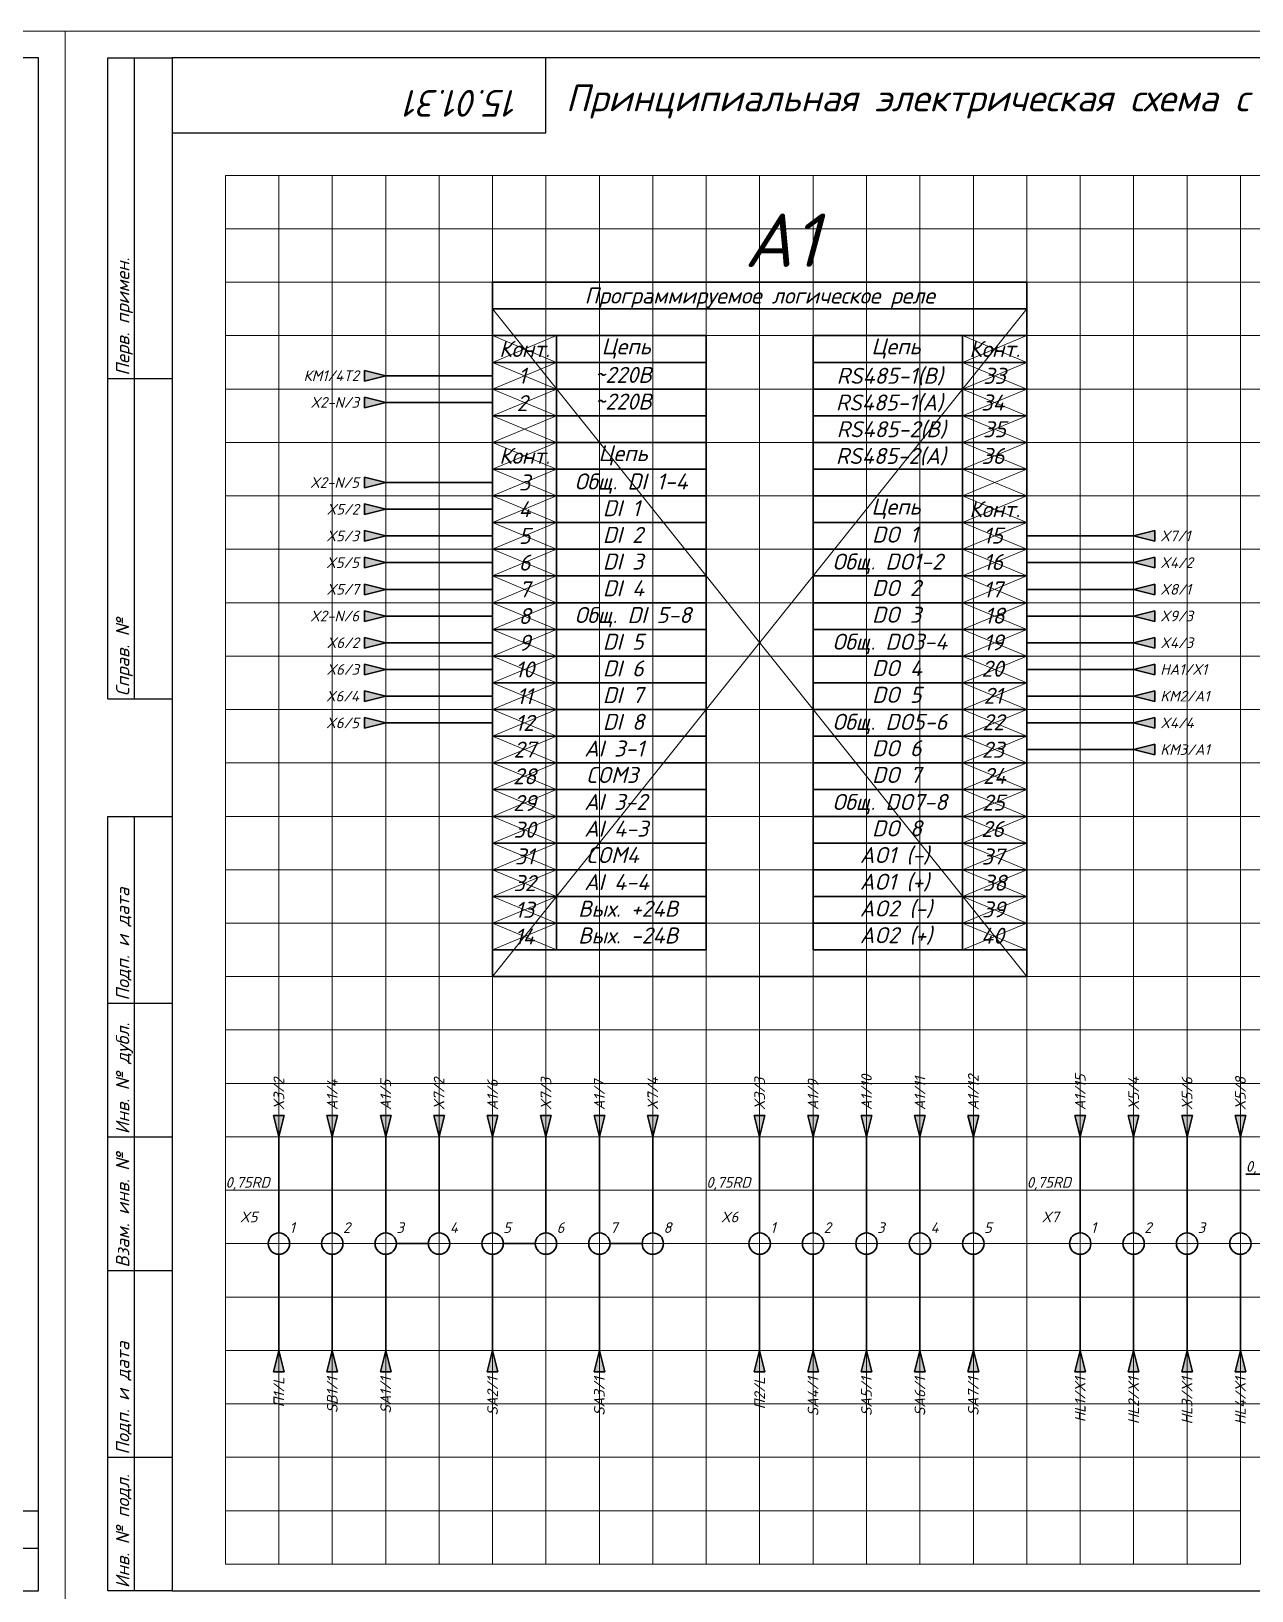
# Model space of a CAD drawing. Header units: millimetres. Extents: x 0 to 53000, y -591 to 24400.
# Drawn here: x 6733.6 to 6962.1, y 305 to 597 of the extents above; entities that cross this region are included whole.
import ezdxf
from ezdxf.enums import TextEntityAlignment as Align

# ---------------------------------------------------------------- set-up
doc = ezdxf.new("R2010")
doc.units = ezdxf.units.MM
for name, color, linetype, lineweight in [('4', 4, 'Continuous', 15), ('Основная', 7, 'Continuous', 30), ('Тонкая для кабелей', 7, 'Continuous', 15)]:
    doc.layers.add(name, color=color, linetype=linetype, lineweight=lineweight)
doc.layers.add('Привязки', color=2, linetype='Continuous', lineweight=0, plot=False, transparency=0.8)
doc.layers.add('рамка', color=253, linetype='Continuous', lineweight=5, transparency=0.8)
doc.styles.add('текст', font='isocpeui.ttf')

# ---------------------------------------------------------------- blocks, each defined once
blk = doc.blocks.new('*U110')
for p, q in [((8, 232), (8, 292)), ((8, 292), (20, 292)), ((13, 232), (13, 292)), ((90, 278), (90, 292)), ((90, 292), (90, 292)), ((90, 292), (90, 292)), ((90, 292), (90, 292)), ((90, 292), (90, 292)), ((90, 292), (90, 292)), ((20, 278), (90, 278)), ((8, 232), (20, 232)), ((8, 172), (8, 232)), ((13, 172), (13, 232)), ((8, 172), (20, 172)), ((8, 115), (8, 150)), ((8, 150), (20, 150)), ((13, 115), (13, 150)), ((8, 90), (8, 115)), ((8, 115), (20, 115)), ((13, 90), (13, 115)), ((8, 65), (8, 90)), ((8, 90), (20, 90)), ((13, 65), (13, 90)), ((8, 30), (8, 65)), ((8, 65), (20, 65)), ((13, 30), (13, 65)), ((8, 5), (8, 30)), ((8, 30), (20, 30)), ((13, 5), (13, 30)), ((230, 20), (415, 20)), ((415, 20), (415, 20)), ((415, 20), (415, 20)), ((405, 13), (415, 13)), ((20, 5), (8, 5)), ((415, 5), (415, 5)), ((415, 5), (415, 5)), ((415, 5), (415, 5)), ((415, 5), (415, 5)), ((415, 5), (415, 5)), ((415, 5), (415, 5)), ((415, 5), (415, 5))]:
    blk.add_line(p, q)
blk.add_lwpolyline([(20, 5), (415, 5), (415, 292), (20, 292)], close=True)
at = {"layer": '4'}
blk.add_line((415, 5), (415, 5), dxfattribs=at)
blk.add_line((415, 5), (415, 5), dxfattribs=at)
blk.add_line((415, 5), (415, 5), dxfattribs=at)
blk.add_line((415, 5), (415, 5), dxfattribs=at)
blk.add_line((415, 5), (415, 5), dxfattribs=at)
blk.add_line((415, 5), (415, 5), dxfattribs=at)
blk.add_line((415, 5), (415, 5), dxfattribs=at)
blk.add_line((415, 5), (415, 5), dxfattribs=at)
blk.add_line((415, 5), (415, 5), dxfattribs=at)
at = {"layer": 'Привязки'}
blk.add_lwpolyline([(0, 0), (420, 0), (420, 297), (0, 297)], close=True, dxfattribs=at)
at = {"layer": 'рамка'}
blk.add_lwpolyline([(0, 297), (420, 297), (420, 0), (0, 0)], close=True, dxfattribs=at)
at = {"style": 'текст'}
for s, p in [('Перв. примен.', (12, 232.5)), ('Справ. №', (12, 172.5)), ('Подп. и дата', (12, 115.5)), ('Инв. № дубл.', (12, 90.5)), ('Взам. инв. №', (12, 65.5)), ('Подп. и дата', (12, 30.5)), ('Инв. № подл.', (12, 5.5))]:
    blk.add_text(s, height=2.5, rotation=90, dxfattribs=at).set_placement(p)
for s in ['Разраб.', 'Пров.', 'Т.контр.', 'Н.контр.', 'Утв.', 'Лит.', 'Масса', 'Масштаб', 'Листов']:
    blk.add_text(s, height=0.0000135, dxfattribs=at).set_placement((415, 5))
for tag, p, height in [('12', (90, 292), 0.00000373), ('13', (90, 292), 0.00000373), ('27', (90, 292), 0.00000522), ('29', (105, 249), 3.5), ('ИЗМ2', (230.5, 16), 2.5), ('ЛИСТИЗМ2', (237.5, 16), 2.5), ('№ДОКУМИЗМ2', (247.5, 16), 2.5), ('28', (415, 20), 0.0000438), ('ОБОЗНАЧЕНИЕ', (300, 11), 5), ('ИЗМ1', (230.5, 11), 2.5), ('ЛИСТИЗМ1', (237.5, 11), 2.5), ('№ДОКУМИЗМ1', (247.5, 11), 2.5), ('ПОДПИЗМ1', (270.5, 11), 2.5), ('ДАТАИЗМ1', (285.5, 11), 2.5), ('ДАТАНКОНТР', (285.5, 11), 2.5), ('ДАТАУТВ', (285.5, 6), 2.5), ('РАЗРАБ', (415, 5), 0.0000135), ('ЛИСТОВ', (415, 5), 0.0000135), ('ПРОВ', (415, 5), 0.0000135), ('ТКОНТР', (415, 5), 0.0000135), ('НКОНТР', (415, 5), 0.0000135), ('УТВ', (415, 5), 0.0000135), ('10', (415, 5), 0.0000135), ('11', (415, 5), 0.0000135), ('ПОДПИЗМ2', (415, 5), 0.0000135), ('ДАТАИЗМ2', (415, 5), 0.0000135), ('ИЗМ3', (415, 5), 0.0000135), ('ЛИСТИЗМ3', (415, 5), 0.0000135), ('№ДОКУМИЗМ3', (415, 5), 0.0000135), ('ПОДПИЗМ3', (415, 5), 0.0000135), ('ДАТАИЗМ3', (415, 5), 0.0000135), ('ИЗМ4', (415, 5), 0.0000135), ('ЛИСТИЗМ4', (415, 5), 0.0000135), ('№ДОКУМИЗМ4', (415, 5), 0.0000135), ('ПОДПИЗМ4', (415, 5), 0.0000135), ('ДАТАИЗМ4', (415, 5), 0.0000135), ('ДАТАРАЗРАБ', (415, 5), 0.0000135), ('ДАТАПРОВ', (415, 5), 0.0000135), ('ДАТАТКОНТР', (415, 5), 0.0000135)]:
    blk.add_attdef(tag, p, '', height=height, dxfattribs=at)
for tag, p, height, rotation in [('ОБОЗНАЧЕНИЕ-ВЕРХ', (85, 286), 3.5, 180), ('ПРИМЕНЯЕМОСТЬ', (19, 232.5), 2.5, 90), ('СПРАВ№', (19, 172.5), 2.5, 90), ('ДАТАУЧЁТАДУБЛ', (19, 115.5), 2.5, 90), ('ИНВ№ДУБЛ', (19, 90.5), 2.5, 90), ('ВЗАМИНВ№', (19, 65.5), 2.5, 90), ('ДАТАУЧЁТА', (19, 30.5), 2.5, 90), ('ИНВ№ПОДЛ', (19, 5.5), 2.5, 90)]:
    blk.add_attdef(tag, p, '', height=height, rotation=rotation, dxfattribs=at)
blk.add_attdef('30', text='', height=5, dxfattribs=at).set_placement((355, 34), align=Align.MIDDLE)
for tag, height, p in [('ЛИСТ', 2.5, (410, 9)), ('НАИМЕНОВАНИЕ1', 0.000027, (415, 5)), ('НАИМЕНОВАНИЕ2', 0.0000189, (415, 5)), ('НАИМЕНОВАНИЕ3', 0.0000189, (415, 5)), ('НАИМЕНОВАНИЕ4', 0.0000135, (415, 5)), ('МАССА', 0.0000189, (415, 5)), ('МАСШТАБ', 0.0000189, (415, 5)), ('МАТЕРИАЛ1', 0.0000135, (415, 5)), ('МАТЕРИАЛ2', 0.0000135, (415, 5)), ('МАТЕРИАЛ3', 0.0000135, (415, 5)), ('ПРЕДПРИЯТИЕ1', 0.0000189, (415, 5)), ('ПРЕДПРИЯТИЕ2', 0.0000189, (415, 5)), ('ПРЕДПРИЯТИЕ3', 0.0000189, (415, 5))]:
    blk.add_attdef(tag, text='', height=height, dxfattribs=at).set_placement(p, align=Align.CENTER)
for tag in ['ЛИТЕРА', 'ЛИТЕРА2', 'ЛИТЕРА3']:
    blk.add_attdef(tag, text='', height=0.0000135, dxfattribs=at).set_placement((415, 5), align=Align.RIGHT)
for tag in ['ИНДЕКС', 'ИНДЕКС2', 'ИНДЕКС3']:
    blk.add_attdef(tag, text='', height=0.0000135, dxfattribs=at).set_placement((415, 5), align=Align.TOP_LEFT)

msp = doc.modelspace()

# ---------------------------------------------------------------- hatches: boundary and pattern name
at = {"layer": 'Основная'}
h = msp.add_hatch(color=256, dxfattribs=at)
h.dxf.hatch_style = 1
h.paths.add_polyline_path([(6800, 532.5), (6796, 533.5), (6796, 532.5)])
h.paths.add_polyline_path([(6800, 532.5), (6796, 532.5), (6796, 531.5)])
h = msp.add_hatch(color=256, dxfattribs=at)
h.dxf.hatch_style = 1
h.paths.add_polyline_path([(6800, 527.5), (6796, 528.5), (6796, 527.5)])
h.paths.add_polyline_path([(6800, 527.5), (6796, 527.5), (6796, 526.5)])
h = msp.add_hatch(color=256, dxfattribs=at)
h.dxf.hatch_style = 1
h.paths.add_polyline_path([(6800, 512.5), (6796, 513.5), (6796, 512.5)])
h.paths.add_polyline_path([(6800, 512.5), (6796, 512.5), (6796, 511.5)])
h = msp.add_hatch(color=256, dxfattribs=at)
h.dxf.hatch_style = 1
h.paths.add_polyline_path([(6800, 507.5), (6796, 508.5), (6796, 507.5)])
h.paths.add_polyline_path([(6800, 507.5), (6796, 507.5), (6796, 506.5)])
h = msp.add_hatch(color=256, dxfattribs=at)
h.dxf.hatch_style = 1
h.paths.add_polyline_path([(6800, 502.5), (6796, 503.5), (6796, 502.5)])
h.paths.add_polyline_path([(6800, 502.5), (6796, 502.5), (6796, 501.5)])
h = msp.add_hatch(color=256, dxfattribs=at)
h.dxf.hatch_style = 1
h.paths.add_polyline_path([(6940, 502.5), (6944, 503.5), (6944, 502.5)])
h.paths.add_polyline_path([(6940, 502.5), (6944, 502.5), (6944, 501.5)])
h = msp.add_hatch(color=256, dxfattribs=at)
h.dxf.hatch_style = 1
h.paths.add_polyline_path([(6800, 497.5), (6796, 498.5), (6796, 497.5)])
h.paths.add_polyline_path([(6800, 497.5), (6796, 497.5), (6796, 496.5)])
h = msp.add_hatch(color=256, dxfattribs=at)
h.dxf.hatch_style = 1
h.paths.add_polyline_path([(6940, 497.5), (6944, 498.5), (6944, 497.5)])
h.paths.add_polyline_path([(6940, 497.5), (6944, 497.5), (6944, 496.5)])
h = msp.add_hatch(color=256, dxfattribs=at)
h.dxf.hatch_style = 1
h.paths.add_polyline_path([(6800, 492.5), (6796, 493.5), (6796, 492.5)])
h.paths.add_polyline_path([(6800, 492.5), (6796, 492.5), (6796, 491.5)])
h = msp.add_hatch(color=256, dxfattribs=at)
h.dxf.hatch_style = 1
h.paths.add_polyline_path([(6940, 492.5), (6944, 493.5), (6944, 492.5)])
h.paths.add_polyline_path([(6940, 492.5), (6944, 492.5), (6944, 491.5)])
h = msp.add_hatch(color=256, dxfattribs=at)
h.dxf.hatch_style = 1
h.paths.add_polyline_path([(6800, 487.5), (6796, 488.5), (6796, 487.5)])
h.paths.add_polyline_path([(6800, 487.5), (6796, 487.5), (6796, 486.5)])
h = msp.add_hatch(color=256, dxfattribs=at)
h.dxf.hatch_style = 1
h.paths.add_polyline_path([(6940, 487.5), (6944, 488.5), (6944, 487.5)])
h.paths.add_polyline_path([(6940, 487.5), (6944, 487.5), (6944, 486.5)])
h = msp.add_hatch(color=256, dxfattribs=at)
h.dxf.hatch_style = 1
h.paths.add_polyline_path([(6800, 482.5), (6796, 483.5), (6796, 482.5)])
h.paths.add_polyline_path([(6800, 482.5), (6796, 482.5), (6796, 481.5)])
h = msp.add_hatch(color=256, dxfattribs=at)
h.dxf.hatch_style = 1
h.paths.add_polyline_path([(6940, 482.5), (6944, 483.5), (6944, 482.5)])
h.paths.add_polyline_path([(6940, 482.5), (6944, 482.5), (6944, 481.5)])
h = msp.add_hatch(color=256, dxfattribs=at)
h.dxf.hatch_style = 1
h.paths.add_polyline_path([(6800, 477.5), (6796, 478.5), (6796, 477.5)])
h.paths.add_polyline_path([(6800, 477.5), (6796, 477.5), (6796, 476.5)])
h = msp.add_hatch(color=256, dxfattribs=at)
h.dxf.hatch_style = 1
h.paths.add_polyline_path([(6940, 477.5), (6944, 478.5), (6944, 477.5)])
h.paths.add_polyline_path([(6940, 477.5), (6944, 477.5), (6944, 476.5)])
h = msp.add_hatch(color=256, dxfattribs=at)
h.dxf.hatch_style = 1
h.paths.add_polyline_path([(6800, 472.5), (6796, 473.5), (6796, 472.5)])
h.paths.add_polyline_path([(6800, 472.5), (6796, 472.5), (6796, 471.5)])
h = msp.add_hatch(color=256, dxfattribs=at)
h.dxf.hatch_style = 1
h.paths.add_polyline_path([(6940, 472.5), (6944, 473.5), (6944, 472.5)])
h.paths.add_polyline_path([(6940, 472.5), (6944, 472.5), (6944, 471.5)])
h = msp.add_hatch(color=256, dxfattribs=at)
h.dxf.hatch_style = 1
h.paths.add_polyline_path([(6800, 467.5), (6796, 468.5), (6796, 467.5)])
h.paths.add_polyline_path([(6800, 467.5), (6796, 467.5), (6796, 466.5)])
h = msp.add_hatch(color=256, dxfattribs=at)
h.dxf.hatch_style = 1
h.paths.add_polyline_path([(6940, 467.5), (6944, 468.5), (6944, 467.5)])
h.paths.add_polyline_path([(6940, 467.5), (6944, 467.5), (6944, 466.5)])
h = msp.add_hatch(color=256, dxfattribs=at)
h.dxf.hatch_style = 1
h.paths.add_polyline_path([(6940, 462.5), (6944, 463.5), (6944, 462.5)])
h.paths.add_polyline_path([(6940, 462.5), (6944, 462.5), (6944, 461.5)])
h = msp.add_hatch(color=256, dxfattribs=at)
h.dxf.hatch_style = 1
h.paths.add_polyline_path([(6780, 390), (6781, 394), (6780, 394)])
h.paths.add_polyline_path([(6780, 390), (6780, 394), (6779, 394)])
h = msp.add_hatch(color=256, dxfattribs=at)
h.dxf.hatch_style = 1
h.paths.add_polyline_path([(6790, 390), (6791, 394), (6790, 394)])
h.paths.add_polyline_path([(6790, 390), (6790, 394), (6789, 394)])
h = msp.add_hatch(color=256, dxfattribs=at)
h.dxf.hatch_style = 1
h.paths.add_polyline_path([(6800, 390), (6801, 394), (6800, 394)])
h.paths.add_polyline_path([(6800, 390), (6800, 394), (6799, 394)])
h = msp.add_hatch(color=256, dxfattribs=at)
h.dxf.hatch_style = 1
h.paths.add_polyline_path([(6810, 390), (6811, 394), (6810, 394)])
h.paths.add_polyline_path([(6810, 390), (6810, 394), (6809, 394)])
h = msp.add_hatch(color=256, dxfattribs=at)
h.dxf.hatch_style = 1
h.paths.add_polyline_path([(6820, 390), (6821, 394), (6820, 394)])
h.paths.add_polyline_path([(6820, 390), (6820, 394), (6819, 394)])
h = msp.add_hatch(color=256, dxfattribs=at)
h.dxf.hatch_style = 1
h.paths.add_polyline_path([(6830, 390), (6831, 394), (6830, 394)])
h.paths.add_polyline_path([(6830, 390), (6830, 394), (6829, 394)])
h = msp.add_hatch(color=256, dxfattribs=at)
h.dxf.hatch_style = 1
h.paths.add_polyline_path([(6840, 390), (6841, 394), (6840, 394)])
h.paths.add_polyline_path([(6840, 390), (6840, 394), (6839, 394)])
h = msp.add_hatch(color=256, dxfattribs=at)
h.dxf.hatch_style = 1
h.paths.add_polyline_path([(6850, 390), (6851, 394), (6850, 394)])
h.paths.add_polyline_path([(6850, 390), (6850, 394), (6849, 394)])
h = msp.add_hatch(color=256, dxfattribs=at)
h.dxf.hatch_style = 1
h.paths.add_polyline_path([(6870, 390), (6871, 394), (6870, 394)])
h.paths.add_polyline_path([(6870, 390), (6870, 394), (6869, 394)])
h = msp.add_hatch(color=256, dxfattribs=at)
h.dxf.hatch_style = 1
h.paths.add_polyline_path([(6880, 390), (6881, 394), (6880, 394)])
h.paths.add_polyline_path([(6880, 390), (6880, 394), (6879, 394)])
h = msp.add_hatch(color=256, dxfattribs=at)
h.dxf.hatch_style = 1
h.paths.add_polyline_path([(6890, 390), (6891, 394), (6890, 394)])
h.paths.add_polyline_path([(6890, 390), (6890, 394), (6889, 394)])
h = msp.add_hatch(color=256, dxfattribs=at)
h.dxf.hatch_style = 1
h.paths.add_polyline_path([(6900, 390), (6901, 394), (6900, 394)])
h.paths.add_polyline_path([(6900, 390), (6900, 394), (6899, 394)])
h = msp.add_hatch(color=256, dxfattribs=at)
h.dxf.hatch_style = 1
h.paths.add_polyline_path([(6910, 390), (6911, 394), (6910, 394)])
h.paths.add_polyline_path([(6910, 390), (6910, 394), (6909, 394)])
h = msp.add_hatch(color=256, dxfattribs=at)
h.dxf.hatch_style = 1
h.paths.add_polyline_path([(6930, 390), (6931, 394), (6930, 394)])
h.paths.add_polyline_path([(6930, 390), (6930, 394), (6929, 394)])
h = msp.add_hatch(color=256, dxfattribs=at)
h.dxf.hatch_style = 1
h.paths.add_polyline_path([(6940, 390), (6941, 394), (6940, 394)])
h.paths.add_polyline_path([(6940, 390), (6940, 394), (6939, 394)])
h = msp.add_hatch(color=256, dxfattribs=at)
h.dxf.hatch_style = 1
h.paths.add_polyline_path([(6950, 390), (6951, 394), (6950, 394)])
h.paths.add_polyline_path([(6950, 390), (6950, 394), (6949, 394)])
h = msp.add_hatch(color=256, dxfattribs=at)
h.dxf.hatch_style = 1
h.paths.add_polyline_path([(6960, 390), (6961, 394), (6960, 394)])
h.paths.add_polyline_path([(6960, 390), (6960, 394), (6959, 394)])
h = msp.add_hatch(color=256, dxfattribs=at)
h.dxf.hatch_style = 1
h.paths.add_polyline_path([(6780, 350), (6779, 346), (6780, 346)])
h.paths.add_polyline_path([(6780, 350), (6780, 346), (6781, 346)])
h = msp.add_hatch(color=256, dxfattribs=at)
h.dxf.hatch_style = 1
h.paths.add_polyline_path([(6790, 350), (6789, 346), (6790, 346)])
h.paths.add_polyline_path([(6790, 350), (6790, 346), (6791, 346)])
h = msp.add_hatch(color=256, dxfattribs=at)
h.dxf.hatch_style = 1
h.paths.add_polyline_path([(6800, 350), (6799, 346), (6800, 346)])
h.paths.add_polyline_path([(6800, 350), (6800, 346), (6801, 346)])
h = msp.add_hatch(color=256, dxfattribs=at)
h.dxf.hatch_style = 1
h.paths.add_polyline_path([(6820, 350), (6819, 346), (6820, 346)])
h.paths.add_polyline_path([(6820, 350), (6820, 346), (6821, 346)])
h = msp.add_hatch(color=256, dxfattribs=at)
h.dxf.hatch_style = 1
h.paths.add_polyline_path([(6840, 350), (6839, 346), (6840, 346)])
h.paths.add_polyline_path([(6840, 350), (6840, 346), (6841, 346)])
h = msp.add_hatch(color=256, dxfattribs=at)
h.dxf.hatch_style = 1
h.paths.add_polyline_path([(6870, 350), (6869, 346), (6870, 346)])
h.paths.add_polyline_path([(6870, 350), (6870, 346), (6871, 346)])
h = msp.add_hatch(color=256, dxfattribs=at)
h.dxf.hatch_style = 1
h.paths.add_polyline_path([(6880, 350), (6879, 346), (6880, 346)])
h.paths.add_polyline_path([(6880, 350), (6880, 346), (6881, 346)])
h = msp.add_hatch(color=256, dxfattribs=at)
h.dxf.hatch_style = 1
h.paths.add_polyline_path([(6890, 350), (6889, 346), (6890, 346)])
h.paths.add_polyline_path([(6890, 350), (6890, 346), (6891, 346)])
h = msp.add_hatch(color=256, dxfattribs=at)
h.dxf.hatch_style = 1
h.paths.add_polyline_path([(6900, 350), (6899, 346), (6900, 346)])
h.paths.add_polyline_path([(6900, 350), (6900, 346), (6901, 346)])
h = msp.add_hatch(color=256, dxfattribs=at)
h.dxf.hatch_style = 1
h.paths.add_polyline_path([(6910, 350), (6909, 346), (6910, 346)])
h.paths.add_polyline_path([(6910, 350), (6910, 346), (6911, 346)])
h = msp.add_hatch(color=256, dxfattribs=at)
h.dxf.hatch_style = 1
h.paths.add_polyline_path([(6930, 350), (6929, 346), (6930, 346)])
h.paths.add_polyline_path([(6930, 350), (6930, 346), (6931, 346)])
h = msp.add_hatch(color=256, dxfattribs=at)
h.dxf.hatch_style = 1
h.paths.add_polyline_path([(6940, 350), (6939, 346), (6940, 346)])
h.paths.add_polyline_path([(6940, 350), (6940, 346), (6941, 346)])
h = msp.add_hatch(color=256, dxfattribs=at)
h.dxf.hatch_style = 1
h.paths.add_polyline_path([(6950, 350), (6949, 346), (6950, 346)])
h.paths.add_polyline_path([(6950, 350), (6950, 346), (6951, 346)])
h = msp.add_hatch(color=256, dxfattribs=at)
h.dxf.hatch_style = 1
h.paths.add_polyline_path([(6960, 350), (6959, 346), (6960, 346)])
h.paths.add_polyline_path([(6960, 350), (6960, 346), (6961, 346)])

# ---------------------------------------------------------------- linework, layer by layer
at = {"layer": 'Основная', "ltscale": 100}
msp.add_line((6920, 550), (6820, 550), dxfattribs=at)
at = {"layer": 'Основная'}
for p, q in [((6820, 550), (6820, 545)), ((6920, 545), (6920, 550)), ((6820, 545), (6820, 540)), ((6920, 545), (6920, 540)), ((6820, 540), (6820, 535)), ((6832, 540), (6832, 535)), ((6832, 540), (6860, 540)), ((6860, 540), (6860, 425)), ((6880, 540), (6880, 425)), ((6908, 540), (6880, 540)), ((6908, 540), (6908, 535)), ((6920, 540), (6920, 535)), ((6820, 535), (6820, 530)), ((6832, 535), (6832, 530)), ((6832, 535), (6860, 535)), ((6908, 535), (6880, 535)), ((6908, 535), (6908, 530)), ((6920, 535), (6920, 530)), ((6800, 532.5), (6796, 533.5)), ((6796, 533.5), (6796, 531.5)), ((6796, 531.5), (6800, 532.5)), ((6820, 532.5), (6800, 532.5)), ((6820, 530), (6820, 525)), ((6832, 530), (6832, 525)), ((6832, 530), (6860, 530)), ((6908, 530), (6880, 530)), ((6908, 530), (6908, 525)), ((6920, 530), (6920, 525)), ((6800, 527.5), (6796, 528.5)), ((6796, 528.5), (6796, 526.5)), ((6796, 526.5), (6800, 527.5)), ((6820, 527.5), (6800, 527.5)), ((6820, 525), (6820, 520)), ((6832, 525), (6832, 520)), ((6832, 525), (6860, 525)), ((6908, 525), (6880, 525)), ((6908, 525), (6908, 520)), ((6920, 525), (6920, 520)), ((6820, 520), (6820, 515)), ((6832, 520), (6832, 515)), ((6832, 520), (6860, 520)), ((6908, 520), (6880, 520)), ((6908, 520), (6908, 515)), ((6920, 520), (6920, 515)), ((6820, 515), (6820, 510)), ((6832, 515), (6832, 510)), ((6832, 515), (6860, 515)), ((6908, 515), (6880, 515)), ((6908, 515), (6908, 510)), ((6920, 515), (6920, 510)), ((6800, 512.5), (6796, 513.5)), ((6796, 513.5), (6796, 511.5)), ((6796, 511.5), (6800, 512.5)), ((6820, 512.5), (6800, 512.5)), ((6800, 507.5), (6796, 508.5)), ((6796, 508.5), (6796, 506.5)), ((6820, 510), (6820, 505)), ((6832, 510), (6832, 505)), ((6832, 510), (6860, 510)), ((6908, 510), (6880, 510)), ((6908, 510), (6908, 505)), ((6920, 510), (6920, 505)), ((6796, 506.5), (6800, 507.5)), ((6820, 507.5), (6800, 507.5)), ((6800, 502.5), (6796, 503.5)), ((6796, 503.5), (6796, 501.5)), ((6796, 501.5), (6800, 502.5)), ((6820, 502.5), (6800, 502.5)), ((6820, 505), (6820, 500)), ((6832, 505), (6832, 500)), ((6832, 505), (6860, 505)), ((6908, 505), (6880, 505)), ((6908, 505), (6908, 500)), ((6920, 505), (6920, 500)), ((6920, 502.5), (6940, 502.5)), ((6940, 502.5), (6944, 503.5)), ((6944, 501.5), (6940, 502.5)), ((6944, 503.5), (6944, 501.5)), ((6820, 500), (6820, 495)), ((6832, 500), (6832, 495)), ((6832, 500), (6860, 500)), ((6908, 500), (6880, 500)), ((6908, 500), (6908, 495)), ((6920, 500), (6920, 495)), ((6800, 497.5), (6796, 498.5)), ((6796, 498.5), (6796, 496.5)), ((6796, 496.5), (6800, 497.5)), ((6820, 497.5), (6800, 497.5)), ((6920, 497.5), (6940, 497.5)), ((6940, 497.5), (6944, 498.5)), ((6944, 496.5), (6940, 497.5)), ((6944, 498.5), (6944, 496.5)), ((6800, 492.5), (6796, 493.5)), ((6796, 493.5), (6796, 491.5)), ((6820, 495), (6820, 490)), ((6832, 495), (6832, 490)), ((6832, 495), (6860, 495)), ((6908, 495), (6880, 495)), ((6908, 495), (6908, 490)), ((6920, 495), (6920, 490)), ((6940, 492.5), (6944, 493.5)), ((6944, 493.5), (6944, 491.5)), ((6796, 491.5), (6800, 492.5)), ((6820, 492.5), (6800, 492.5)), ((6920, 492.5), (6940, 492.5)), ((6944, 491.5), (6940, 492.5)), ((6800, 487.5), (6796, 488.5)), ((6796, 488.5), (6796, 486.5)), ((6820, 490), (6820, 485)), ((6832, 490), (6832, 485)), ((6832, 490), (6860, 490)), ((6908, 490), (6880, 490)), ((6908, 490), (6908, 485)), ((6920, 490), (6920, 485)), ((6940, 487.5), (6944, 488.5)), ((6944, 488.5), (6944, 486.5)), ((6796, 486.5), (6800, 487.5)), ((6820, 487.5), (6800, 487.5)), ((6820, 485), (6820, 480)), ((6832, 485), (6832, 480)), ((6832, 485), (6860, 485)), ((6908, 485), (6880, 485)), ((6908, 485), (6908, 480)), ((6920, 487.5), (6940, 487.5)), ((6920, 485), (6920, 480)), ((6944, 486.5), (6940, 487.5)), ((6800, 482.5), (6796, 483.5)), ((6796, 483.5), (6796, 481.5)), ((6796, 481.5), (6800, 482.5)), ((6820, 482.5), (6800, 482.5)), ((6920, 482.5), (6940, 482.5)), ((6940, 482.5), (6944, 483.5)), ((6944, 481.5), (6940, 482.5)), ((6944, 483.5), (6944, 481.5)), ((6820, 480), (6820, 475)), ((6832, 480), (6832, 475)), ((6832, 480), (6860, 480)), ((6908, 480), (6880, 480)), ((6908, 480), (6908, 475)), ((6920, 480), (6920, 475)), ((6800, 477.5), (6796, 478.5)), ((6796, 478.5), (6796, 476.5)), ((6796, 476.5), (6800, 477.5)), ((6820, 477.5), (6800, 477.5)), ((6920, 477.5), (6940, 477.5)), ((6940, 477.5), (6944, 478.5)), ((6944, 476.5), (6940, 477.5)), ((6944, 478.5), (6944, 476.5)), ((6800, 472.5), (6796, 473.5)), ((6796, 473.5), (6796, 471.5)), ((6820, 475), (6820, 470)), ((6832, 475), (6832, 470)), ((6832, 475), (6860, 475)), ((6908, 475), (6880, 475)), ((6908, 475), (6908, 470)), ((6920, 475), (6920, 470)), ((6940, 472.5), (6944, 473.5)), ((6944, 473.5), (6944, 471.5)), ((6796, 471.5), (6800, 472.5)), ((6820, 472.5), (6800, 472.5)), ((6920, 472.5), (6940, 472.5)), ((6944, 471.5), (6940, 472.5)), ((6800, 467.5), (6796, 468.5)), ((6796, 468.5), (6796, 466.5)), ((6796, 466.5), (6800, 467.5)), ((6820, 467.5), (6800, 467.5)), ((6820, 470), (6820, 465)), ((6832, 470), (6832, 465)), ((6832, 470), (6860, 470)), ((6908, 470), (6880, 470)), ((6908, 470), (6908, 465)), ((6920, 470), (6920, 465)), ((6920, 467.5), (6940, 467.5)), ((6940, 467.5), (6944, 468.5)), ((6944, 466.5), (6940, 467.5)), ((6944, 468.5), (6944, 466.5)), ((6820, 465), (6820, 460)), ((6832, 465), (6832, 460)), ((6832, 465), (6860, 465)), ((6908, 465), (6880, 465)), ((6908, 465), (6908, 460)), ((6920, 465), (6920, 460)), ((6920, 462.5), (6940, 462.5)), ((6940, 462.5), (6944, 463.5)), ((6944, 461.5), (6940, 462.5)), ((6944, 463.5), (6944, 461.5)), ((6820, 460), (6820, 455)), ((6832, 460), (6832, 455)), ((6832, 460), (6860, 460)), ((6908, 460), (6880, 460)), ((6908, 460), (6908, 455)), ((6920, 460), (6920, 455)), ((6820, 455), (6820, 450)), ((6832, 455), (6832, 450)), ((6832, 455), (6860, 455)), ((6908, 455), (6880, 455)), ((6908, 455), (6908, 450)), ((6920, 455), (6920, 450)), ((6820, 450), (6820, 445)), ((6832, 450), (6832, 445)), ((6832, 450), (6860, 450)), ((6908, 450), (6880, 450)), ((6908, 450), (6908, 445)), ((6920, 450), (6920, 445)), ((6820, 445), (6820, 440)), ((6832, 445), (6832, 440)), ((6832, 445), (6860, 445)), ((6908, 445), (6880, 445)), ((6908, 445), (6908, 440)), ((6920, 445), (6920, 440)), ((6820, 440), (6820, 435)), ((6832, 440), (6832, 435)), ((6832, 440), (6860, 440)), ((6908, 440), (6880, 440)), ((6908, 440), (6908, 435)), ((6920, 440), (6920, 435)), ((6820, 435), (6820, 430)), ((6832, 435), (6832, 430)), ((6832, 435), (6860, 435)), ((6908, 435), (6880, 435)), ((6908, 435), (6908, 430)), ((6920, 435), (6920, 430)), ((6820, 430), (6820, 425)), ((6832, 430), (6832, 425)), ((6832, 430), (6860, 430)), ((6908, 430), (6880, 430)), ((6908, 430), (6908, 425)), ((6920, 430), (6920, 425)), ((6820, 425), (6820, 420)), ((6832, 425), (6860, 425)), ((6908, 425), (6880, 425)), ((6920, 425), (6920, 420)), ((6820, 420), (6920, 420)), ((6779, 394), (6780, 390)), ((6781, 394), (6779, 394)), ((6780, 390), (6781, 394)), ((6789, 394), (6790, 390)), ((6791, 394), (6789, 394)), ((6790, 390), (6791, 394)), ((6799, 394), (6800, 390)), ((6801, 394), (6799, 394)), ((6800, 390), (6801, 394)), ((6809, 394), (6810, 390)), ((6811, 394), (6809, 394)), ((6810, 390), (6811, 394)), ((6819, 394), (6820, 390)), ((6821, 394), (6819, 394)), ((6820, 390), (6821, 394)), ((6829, 394), (6830, 390)), ((6831, 394), (6829, 394)), ((6830, 390), (6831, 394)), ((6839, 394), (6840, 390)), ((6841, 394), (6839, 394)), ((6840, 390), (6841, 394)), ((6849, 394), (6850, 390)), ((6851, 394), (6849, 394)), ((6850, 390), (6851, 394)), ((6869, 394), (6870, 390)), ((6871, 394), (6869, 394)), ((6870, 390), (6871, 394)), ((6879, 394), (6880, 390)), ((6881, 394), (6879, 394)), ((6880, 390), (6881, 394)), ((6889, 394), (6890, 390)), ((6891, 394), (6889, 394)), ((6890, 390), (6891, 394)), ((6899, 394), (6900, 390)), ((6901, 394), (6899, 394)), ((6900, 390), (6901, 394)), ((6909, 394), (6910, 390)), ((6911, 394), (6909, 394)), ((6910, 390), (6911, 394)), ((6929, 394), (6930, 390)), ((6931, 394), (6929, 394)), ((6930, 390), (6931, 394)), ((6939, 394), (6940, 390)), ((6941, 394), (6939, 394)), ((6940, 390), (6941, 394)), ((6949, 394), (6950, 390)), ((6951, 394), (6949, 394)), ((6950, 390), (6951, 394)), ((6959, 394), (6960, 390)), ((6961, 394), (6959, 394)), ((6960, 390), (6961, 394)), ((6780, 380), (6780, 390)), ((6790, 380), (6790, 390)), ((6800, 380), (6800, 390)), ((6810, 380), (6810, 390)), ((6820, 380), (6820, 390)), ((6830, 380), (6830, 390)), ((6840, 380), (6840, 390)), ((6850, 380), (6850, 390)), ((6870, 380), (6870, 390)), ((6880, 380), (6880, 390)), ((6890, 380), (6890, 390)), ((6900, 380), (6900, 390)), ((6910, 380), (6910, 390)), ((6930, 380), (6930, 390)), ((6940, 380), (6940, 390)), ((6950, 380), (6950, 390)), ((6960, 380), (6960, 390)), ((6961, 383), (6972, 383)), ((6780, 380), (6780, 372)), ((6790, 372), (6790, 380)), ((6800, 372), (6800, 380)), ((6810, 372), (6810, 380)), ((6820, 372), (6820, 380)), ((6830, 372), (6830, 380)), ((6840, 372), (6840, 380)), ((6850, 372), (6850, 380)), ((6870, 380), (6870, 372)), ((6880, 372), (6880, 380)), ((6890, 372), (6890, 380)), ((6900, 372), (6900, 380)), ((6910, 372), (6910, 380)), ((6930, 380), (6930, 372)), ((6940, 372), (6940, 380)), ((6950, 372), (6950, 380)), ((6960, 372), (6960, 380)), ((6780, 368), (6780, 350)), ((6790, 368), (6790, 350)), ((6800, 368), (6800, 350)), ((6802, 370), (6808, 370)), ((6820, 368), (6820, 350)), ((6822, 370), (6828, 370)), ((6840, 368), (6840, 350)), ((6842, 370), (6848, 370)), ((6870, 368), (6870, 350)), ((6880, 368), (6880, 350)), ((6890, 368), (6890, 350)), ((6900, 368), (6900, 350)), ((6910, 368), (6910, 350)), ((6930, 368), (6930, 350)), ((6940, 368), (6940, 350)), ((6950, 368), (6950, 350)), ((6960, 368), (6960, 350)), ((6780, 350), (6779, 346)), ((6781, 346), (6780, 350)), ((6790, 350), (6789, 346)), ((6791, 346), (6790, 350)), ((6800, 350), (6799, 346)), ((6801, 346), (6800, 350)), ((6820, 350), (6819, 346)), ((6821, 346), (6820, 350)), ((6840, 350), (6839, 346)), ((6841, 346), (6840, 350)), ((6870, 350), (6869, 346)), ((6871, 346), (6870, 350)), ((6880, 350), (6879, 346)), ((6881, 346), (6880, 350)), ((6890, 350), (6889, 346)), ((6891, 346), (6890, 350)), ((6900, 350), (6899, 346)), ((6901, 346), (6900, 350)), ((6910, 350), (6909, 346)), ((6911, 346), (6910, 350)), ((6930, 350), (6929, 346)), ((6931, 346), (6930, 350)), ((6940, 350), (6939, 346)), ((6941, 346), (6940, 350)), ((6950, 350), (6949, 346)), ((6951, 346), (6950, 350)), ((6960, 350), (6959, 346)), ((6961, 346), (6960, 350)), ((6779, 346), (6781, 346)), ((6789, 346), (6791, 346)), ((6799, 346), (6801, 346)), ((6819, 346), (6821, 346)), ((6839, 346), (6841, 346)), ((6869, 346), (6871, 346)), ((6879, 346), (6881, 346)), ((6889, 346), (6891, 346)), ((6899, 346), (6901, 346)), ((6909, 346), (6911, 346)), ((6929, 346), (6931, 346)), ((6939, 346), (6941, 346)), ((6949, 346), (6951, 346)), ((6959, 346), (6961, 346))]:
    msp.add_line(p, q, dxfattribs=at)
at = {"layer": 'Основная', "ltscale": 0.05}
for p, q in [((6920, 545), (6820, 545)), ((6832, 540), (6820, 540)), ((6920, 540), (6908, 540)), ((6832, 535), (6820, 535)), ((6920, 535), (6908, 535)), ((6832, 530), (6820, 530)), ((6920, 530), (6908, 530)), ((6832, 525), (6820, 525)), ((6920, 525), (6908, 525)), ((6832, 520), (6820, 520)), ((6920, 520), (6908, 520)), ((6832, 515), (6820, 515)), ((6920, 515), (6908, 515)), ((6832, 510), (6820, 510)), ((6920, 510), (6908, 510)), ((6832, 505), (6820, 505)), ((6920, 505), (6908, 505)), ((6832, 500), (6820, 500)), ((6920, 500), (6908, 500)), ((6832, 495), (6820, 495)), ((6920, 495), (6908, 495)), ((6832, 490), (6820, 490)), ((6920, 490), (6908, 490)), ((6832, 485), (6820, 485)), ((6920, 485), (6908, 485)), ((6832, 480), (6820, 480)), ((6920, 480), (6908, 480)), ((6832, 475), (6820, 475)), ((6920, 475), (6908, 475)), ((6832, 470), (6820, 470)), ((6920, 470), (6908, 470)), ((6832, 465), (6820, 465)), ((6920, 465), (6908, 465)), ((6832, 460), (6820, 460)), ((6920, 460), (6908, 460)), ((6832, 455), (6820, 455)), ((6920, 455), (6908, 455)), ((6832, 450), (6820, 450)), ((6920, 450), (6908, 450)), ((6832, 445), (6820, 445)), ((6920, 445), (6908, 445)), ((6832, 440), (6820, 440)), ((6920, 440), (6908, 440)), ((6832, 435), (6820, 435)), ((6920, 435), (6908, 435)), ((6832, 430), (6820, 430)), ((6920, 430), (6908, 430)), ((6832, 425), (6820, 425)), ((6920, 425), (6908, 425))]:
    msp.add_line(p, q, dxfattribs=at)
at = {"layer": 'Основная'}
for centre in [(6780, 370), (6790, 370), (6800, 370), (6810, 370), (6820, 370), (6830, 370), (6840, 370), (6850, 370), (6870, 370), (6880, 370), (6890, 370), (6900, 370), (6910, 370), (6930, 370), (6940, 370), (6950, 370), (6960, 370)]:
    msp.add_circle(centre, 2, dxfattribs=at)
at = {"layer": 'Привязки'}
for p, q in [((6770, 570), (7140, 570)), ((6770, 310), (6770, 570)), ((6780, 570), (6780, 310)), ((6790, 570), (6790, 310)), ((6800, 570), (6800, 310)), ((6810, 570), (6810, 310)), ((6820, 570), (6820, 310)), ((6830, 570), (6830, 310)), ((6840, 570), (6840, 310)), ((6850, 570), (6850, 310)), ((6860, 570), (6860, 310)), ((6870, 570), (6870, 310)), ((6880, 570), (6880, 310)), ((6890, 570), (6890, 310)), ((6900, 570), (6900, 310)), ((6910, 570), (6910, 310)), ((6920, 570), (6920, 310)), ((6930, 570), (6930, 310)), ((6940, 570), (6940, 310)), ((6950, 570), (6950, 310)), ((6960, 570), (6960, 330)), ((6770, 560), (7140, 560)), ((6770, 550), (7140, 550)), ((6820, 420), (6920, 545)), ((6820, 545), (6920, 420)), ((6770, 540), (7140, 540)), ((6820, 535), (6832, 540)), ((6820, 540), (6832, 535)), ((6908, 535), (6920, 540)), ((6908, 540), (6920, 535)), ((6820, 530), (6832, 535)), ((6820, 535), (6832, 530)), ((6908, 530), (6920, 535)), ((6908, 535), (6920, 530)), ((6770, 530), (7140, 530)), ((6820, 525), (6832, 530)), ((6820, 530), (6832, 525)), ((6908, 525), (6920, 530)), ((6908, 530), (6920, 525)), ((6820, 520), (6832, 525)), ((6820, 525), (6832, 520)), ((6908, 520), (6920, 525)), ((6908, 525), (6920, 520)), ((6770, 520), (7140, 520)), ((6820, 515), (6832, 520)), ((6820, 520), (6832, 515)), ((6908, 515), (6920, 520)), ((6908, 520), (6920, 515)), ((6820, 510), (6832, 515)), ((6820, 515), (6832, 510)), ((6908, 510), (6920, 515)), ((6908, 515), (6920, 510)), ((6770, 510), (7140, 510)), ((6820, 505), (6832, 510)), ((6820, 510), (6832, 505)), ((6908, 505), (6920, 510)), ((6908, 510), (6920, 505)), ((6820, 500), (6832, 505)), ((6820, 505), (6832, 500)), ((6908, 500), (6920, 505)), ((6908, 505), (6920, 500)), ((6770, 500), (7140, 500)), ((6820, 495), (6832, 500)), ((6820, 500), (6832, 495)), ((6908, 495), (6920, 500)), ((6908, 500), (6920, 495)), ((6820, 490), (6832, 495)), ((6820, 495), (6832, 490)), ((6908, 490), (6920, 495)), ((6908, 495), (6920, 490)), ((6770, 490), (7140, 490)), ((6820, 485), (6832, 490)), ((6820, 490), (6832, 485)), ((6908, 485), (6920, 490)), ((6908, 490), (6920, 485)), ((6820, 480), (6832, 485)), ((6820, 485), (6832, 480)), ((6908, 480), (6920, 485)), ((6908, 485), (6920, 480)), ((6770, 480), (7140, 480)), ((6820, 475), (6832, 480)), ((6820, 480), (6832, 475)), ((6908, 475), (6920, 480)), ((6908, 480), (6920, 475)), ((6820, 470), (6832, 475)), ((6820, 475), (6832, 470)), ((6908, 470), (6920, 475)), ((6908, 475), (6920, 470)), ((6770, 470), (7140, 470)), ((6820, 465), (6832, 470)), ((6820, 470), (6832, 465)), ((6908, 465), (6920, 470)), ((6908, 470), (6920, 465)), ((6820, 460), (6832, 465)), ((6820, 465), (6832, 460)), ((6908, 460), (6920, 465)), ((6908, 465), (6920, 460)), ((6770, 460), (7140, 460)), ((6820, 455), (6832, 460)), ((6820, 460), (6832, 455)), ((6908, 455), (6920, 460)), ((6908, 460), (6920, 455)), ((6820, 450), (6832, 455)), ((6820, 455), (6832, 450)), ((6908, 450), (6920, 455)), ((6908, 455), (6920, 450)), ((6770, 450), (7140, 450)), ((6820, 445), (6832, 450)), ((6820, 450), (6832, 445)), ((6908, 445), (6920, 450)), ((6908, 450), (6920, 445)), ((6820, 440), (6832, 445)), ((6820, 445), (6832, 440)), ((6908, 440), (6920, 445)), ((6908, 445), (6920, 440)), ((6770, 440), (7140, 440)), ((6820, 435), (6832, 440)), ((6820, 440), (6832, 435)), ((6908, 435), (6920, 440)), ((6908, 440), (6920, 435)), ((6820, 430), (6832, 435)), ((6820, 435), (6832, 430)), ((6908, 430), (6920, 435)), ((6908, 435), (6920, 430)), ((6770, 430), (7140, 430)), ((6820, 425), (6832, 430)), ((6820, 430), (6832, 425)), ((6908, 425), (6920, 430)), ((6908, 430), (6920, 425)), ((6770, 420), (7140, 420)), ((6770, 410), (7140, 410)), ((6770, 400), (7140, 400)), ((6770, 390), (7140, 390)), ((6770, 380), (7140, 380)), ((6770, 370), (7140, 370)), ((6770, 360), (7140, 360)), ((6770, 350), (7140, 350)), ((6770, 340), (7140, 340)), ((6770, 330), (6960, 330)), ((7140, 330), (6960, 330)), ((6960, 330), (6960, 310)), ((6770, 320), (6960, 320)), ((6960, 310), (6770, 310))]:
    msp.add_line(p, q, dxfattribs=at)
at = {"layer": 'Тонкая для кабелей'}
for p, q in [((6852, 380), (6770, 380)), ((6912, 380), (6860, 380)), ((6962, 380), (6920, 380))]:
    msp.add_line(p, q, dxfattribs=at)

# ---------------------------------------------------------------- block references
ref = msp.add_blockref('*U110', (6320, 300))
ref.add_attrib('НАИМЕНОВАНИЕ1', 'Система', dxfattribs={"height": 0.0000189, "style": 'текст'}).set_placement((6734.99954, 305.00017), align=Align.CENTER)
ref.add_attrib('НАИМЕНОВАНИЕ2', 'автоматического управления', dxfattribs={"height": 0.0000189, "style": 'текст'}).set_placement((6734.99954, 305.00014), align=Align.CENTER)
ref.add_attrib('НАИМЕНОВАНИЕ3', 'уровнем', dxfattribs={"height": 0.0000189, "style": 'текст'}).set_placement((6734.99954, 305.00011), align=Align.CENTER)
ref.add_attrib('РАЗРАБ', 'Соловьев И. П.', (6734.99909, 305.00014), dxfattribs={"height": 0.0000108, "style": 'текст'})
ref.add_attrib('ЛИСТОВ', '3', (6734.99992, 305.00009), dxfattribs={"height": 0.0000135, "style": 'текст'})
ref.add_attrib('МАТЕРИАЛ2', 'Принципиальная электрическая схема', dxfattribs={"height": 0.0000135, "style": 'текст'}).set_placement((6734.99954, 305.00003), align=Align.CENTER)
ref.add_attrib('ПРЕДПРИЯТИЕ1', 'ФГБОУ ДПО "Институт', dxfattribs={"height": 0.0000108, "style": 'текст'}).set_placement((6734.99986, 305.00006), align=Align.CENTER)
ref.add_attrib('ПРЕДПРИЯТИЕ2', 'развития профессионального', dxfattribs={"height": 0.0000108, "style": 'текст'}).set_placement((6734.99986, 305.00003), align=Align.CENTER)
ref.add_attrib('ПРЕДПРИЯТИЕ3', 'образования"', dxfattribs={"height": 0.0000108, "style": 'текст'}).set_placement((6734.99986, 305.00001), align=Align.CENTER)
ref = msp.add_blockref('*U110', (6740, 300))
ref.add_attrib('ОБОЗНАЧЕНИЕ-ВЕРХ', '15.01.31', (6825, 586), dxfattribs={"height": 5, "rotation": 180, "style": 'текст'})

# ---------------------------------------------------------------- texts
at = {"layer": 'Основная', "style": 'текст'}
for s, p in [('Конт.', (6826, 537.5)), ('Конт.', (6914, 537.5)), ('1', (6825.54847, 532.4887)), ('33', (6913.95783, 532.46551)), ('2', (6825.53427, 527.36458)), ('34', (6913.66161, 527.47244)), ('35', (6913.95783, 522.46551)), ('Конт.', (6826, 517.5)), ('36', (6913.66161, 517.47244)), ('3', (6826, 512.5)), ('4', (6826, 507.5)), ('Конт.', (6914, 507.5)), ('5', (6826, 502.5)), ('15', (6913.68645, 502.56927)), ('6', (6826, 497.5)), ('16', (6913.72003, 497.62104)), ('7', (6826, 492.5)), ('17', (6913.66523, 492.47244)), ('8', (6826, 487.5)), ('18', (6913.96145, 487.56927)), ('9', (6826, 482.5)), ('19', (6913.76145, 482.56927)), ('10', (6826, 477.5)), ('20', (6913.58801, 477.64161)), ('11', (6826, 472.5)), ('21', (6913.68645, 472.56927)), ('12', (6826, 467.5)), ('22', (6913.72003, 467.62104)), ('27', (6826, 462.5)), ('23', (6913.66523, 462.47244)), ('28', (6826, 457.5)), ('24', (6913.96145, 457.56927)), ('29', (6826, 452.5)), ('25', (6913.76145, 452.56927)), ('30', (6826, 447.5)), ('26', (6913.58801, 447.64161)), ('31', (6826, 442.5)), ('37', (6913.66523, 442.47244)), ('32', (6826, 437.5)), ('38', (6913.96145, 437.56927)), ('13', (6826, 432.5)), ('39', (6913.76145, 432.56927)), ('14', (6826, 427.5)), ('40', (6913.58801, 427.64161))]:
    msp.add_text(s, height=3, dxfattribs=at).set_placement(p, align=Align.MIDDLE_CENTER)
for s, p in [('Цепь', (6840.41481, 536.5)), ('Цепь', (6890.91878, 536.5)), ('~220B', (6839.0625, 531.15317)), ('RS485-1(B)', (6884.41098, 530.97795)), ('~220B', (6839.0625, 526.15317)), ('RS485-1(A)', (6884.26098, 525.97795)), ('RS485-2(B)', (6884.41098, 520.97795)), ('Цепь', (6839.82518, 516.5)), ('RS485-2(A)', (6884.26098, 515.97795)), ('Общ. DI 1-4', (6835.3665, 511.19201)), ('DI 1', (6840.64471, 506.19201)), ('Цепь', (6890.91878, 506.5)), ('DI 2', (6840.64471, 501.19201)), ('DO 1', (6891.04294, 501.25)), ('DI 3', (6840.64471, 496.19201)), ('Общ. DO1-2', (6883.6427, 496.19201)), ('DI 4', (6840.64471, 491.19201)), ('DO 2', (6891.04294, 491.25)), ('Общ. DI 5-8', (6835.3665, 486.19201)), ('DO 3', (6891.04294, 486.25)), ('DI 5', (6840.64471, 481.19201)), ('Общ. DO3-4', (6883.6427, 481.19201)), ('DI 6', (6840.64471, 476.19201)), ('DO 4', (6891.04294, 476.25)), ('DI 7', (6840.64471, 471.19201)), ('DO 5', (6891.04294, 471.25)), ('DI 8', (6840.64471, 466.19201)), ('Общ. DO5-6', (6883.6427, 466.19201)), ('AI 3-1', (6837.1615, 461.19201)), ('DO 6', (6891.04294, 461.25)), ('COM3', (6837.45772, 456.25)), ('DO 7', (6891.04294, 456.25)), ('AI 3-2', (6837.1615, 451.19201)), ('Общ. DO7-8', (6883.6427, 451.19201)), ('AI 4-3', (6837.1615, 446.19201)), ('DO 8', (6891.04294, 446.25)), ('COM4', (6837.45772, 441.25)), ('AO1 (-)', (6888.74911, 441.25)), ('AI 4-4', (6837.1615, 436.19201)), ('AO1 (+)', (6888.74911, 436.25)), ('Вых. +24В', (6836.02027, 431.19201)), ('AO2 (-)', (6888.74911, 431.25)), ('AO2 (+)', (6888.74911, 426.25)), ('Вых. -24В', (6836.02027, 426.19201))]:
    msp.add_text(s, height=3, dxfattribs=at).set_placement(p)
for s, width, heights, insert, char_height, attachment_point in [('Принципиальная электрическая схема с питанием ПЛР 220VAC и питанием входов ПЛР 220VAC\\PВыходы парные', 333.9398066, [15.99579], (6990.0001, 586.99998), 5, 2), ('Программируемое логическое реле', 84.2365764, [0], (6870, 549), 3, 2), ('КМ1/4T2', 10, [0], (6795, 532.5), 2, 6), ('X2-N/3', 10, [0], (6795, 527.5), 2, 6), ('X2-N/5', 10, [0], (6795, 512.5), 2, 6), ('X5/2', 10, [0], (6795, 507.5), 2, 6), ('X5/3', 10, [0], (6795, 502.5), 2, 6), ('X7/1', 10, [0], (6945, 502.5), 2, 4), ('X5/5', 10, [0], (6795, 497.5), 2, 6), ('X4/2', 10, [0], (6945, 497.5), 2, 4), ('X5/7', 10, [0], (6795, 492.5), 2, 6), ('X8/1', 10, [0], (6945, 492.5), 2, 4), ('X2-N/6', 10, [0], (6795, 487.5), 2, 6), ('X9/3', 10, [0], (6945, 487.5), 2, 4), ('X6/2', 10, [0], (6795, 482.5), 2, 6), ('X4/3', 10, [0], (6945, 482.5), 2, 4), ('X6/3', 10, [0], (6795, 477.5), 2, 6), ('HA1/X1', 10, [0], (6945, 477.5), 2, 4), ('X6/4', 10, [0], (6795, 472.5), 2, 6), ('KM2/A1', 10, [0], (6945, 472.5), 2, 4), ('X6/5', 10, [0], (6795, 467.5), 2, 6), ('X4/4', 10, [0], (6945, 467.5), 2, 4), ('KM3/A1', 10, [0], (6945, 462.5), 2, 4), ('X5', 10, [0], (6776, 374), 2, 9), ('1', 3, [0], (6782, 372), 2, 7), ('2', 3, [0], (6792, 372), 2, 7), ('3', 3, [0], (6802, 372), 2, 7), ('4', 3, [0], (6812, 372), 2, 7), ('5', 3, [0], (6822, 372), 2, 7), ('6', 3, [0], (6832, 372), 2, 7), ('7', 3, [0], (6842, 372), 2, 7), ('8', 3, [0], (6852, 372), 2, 7), ('X6', 10, [0], (6866, 374), 2, 9), ('1', 3, [0], (6872, 372), 2, 7), ('2', 3, [0], (6882, 372), 2, 7), ('3', 3, [0], (6892, 372), 2, 7), ('4', 3, [0], (6902, 372), 2, 7), ('5', 3, [0], (6912, 372), 2, 7), ('X7', 10, [2.17659], (6926, 374), 2, 9), ('1', 3, [0], (6932, 372), 2, 7), ('2', 3, [0], (6942, 372), 2, 7), ('3', 3, [0], (6952, 372), 2, 7)]:
    msp.add_mtext_dynamic_manual_height_columns(s, width=width, gutter_width=200, heights=heights, dxfattribs=dict(at, insert=insert, char_height=char_height, attachment_point=attachment_point))
at = {"layer": 'Основная', "insert": (6874.13512, 557.85509), "char_height": 10, "width": 15.4855599, "attachment_point": 5, "style": 'текст'}
msp.add_mtext('А1', dxfattribs=at)
at = {"layer": 'Основная', "char_height": 2, "rotation": 90, "style": 'текст'}
for s, width, insert, attachment_point in [('X3/2', 5.8793103, (6779, 395), 1), ('A1/4', 5.8793103, (6789, 395), 1), ('A1/5', 5.8793103, (6799, 395), 1), ('X7/2', 5.8793103, (6809, 395), 1), ('A1/6', 5.8793103, (6819, 395), 1), ('X7/3', 5.8793103, (6829, 395), 1), ('A1/7', 5.8793103, (6839, 395), 1), ('X7/4', 5.8793103, (6849, 395), 1), ('X3/3', 5.8793103, (6869, 395), 1), ('A1/9', 5.8793103, (6879, 395), 1), ('A1/10', 5.8793103, (6889, 395), 1), ('A1/11', 5.8793103, (6899, 395), 1), ('A1/12', 5.8793103, (6909, 395), 1), ('A1/15', 5.8793103, (6929, 395), 1), ('X5/4', 5.8793103, (6939, 395), 1), ('X5/6', 5.8793103, (6949, 395), 1), ('X5/8', 5.8793103, (6959, 395), 1), ('П1/L', 5.8793103, (6781, 345), 9), ('SB1/1', 5.8793103, (6791, 345), 9), ('SA1/1', 5.8793103, (6801, 345), 9), ('SA2/1', 5.8793103, (6821, 345), 9), ('SA3/1', 5.8793103, (6841, 345), 9), ('П2/L', 5.8793103, (6871, 345), 9), ('SA4/1', 5.8793103, (6881, 345), 9), ('SA5/1', 5.8793103, (6891, 345), 9), ('SA6/1', 5.8793103, (6901, 345), 9), ('SA7/1', 5.8793103, (6911, 345), 9), ('HL1/X1', 7.9307531, (6931, 345), 9), ('HL2/X1', 5.8793103, (6941, 345), 9), ('HL3/X1', 5.8793103, (6951, 345), 9), ('HL4/X1', 5.8793103, (6961, 345), 9)]:
    msp.add_mtext_dynamic_manual_height_columns(s, width=width, gutter_width=200, heights=[0], dxfattribs=dict(at, insert=insert, attachment_point=attachment_point))
at = {"layer": 'Тонкая для кабелей', "char_height": 2, "attachment_point": 7, "style": 'текст'}
for s, insert in [('0,75BK', (6961, 383)), ('0,75RD', (6770, 380)), ('0,75RD', (6860, 380)), ('0,75RD', (6920, 380))]:
    msp.add_mtext_dynamic_manual_height_columns(s, width=10, gutter_width=200, heights=[0], dxfattribs=dict(at, insert=insert))

doc.saveas('drawing.dxf')
